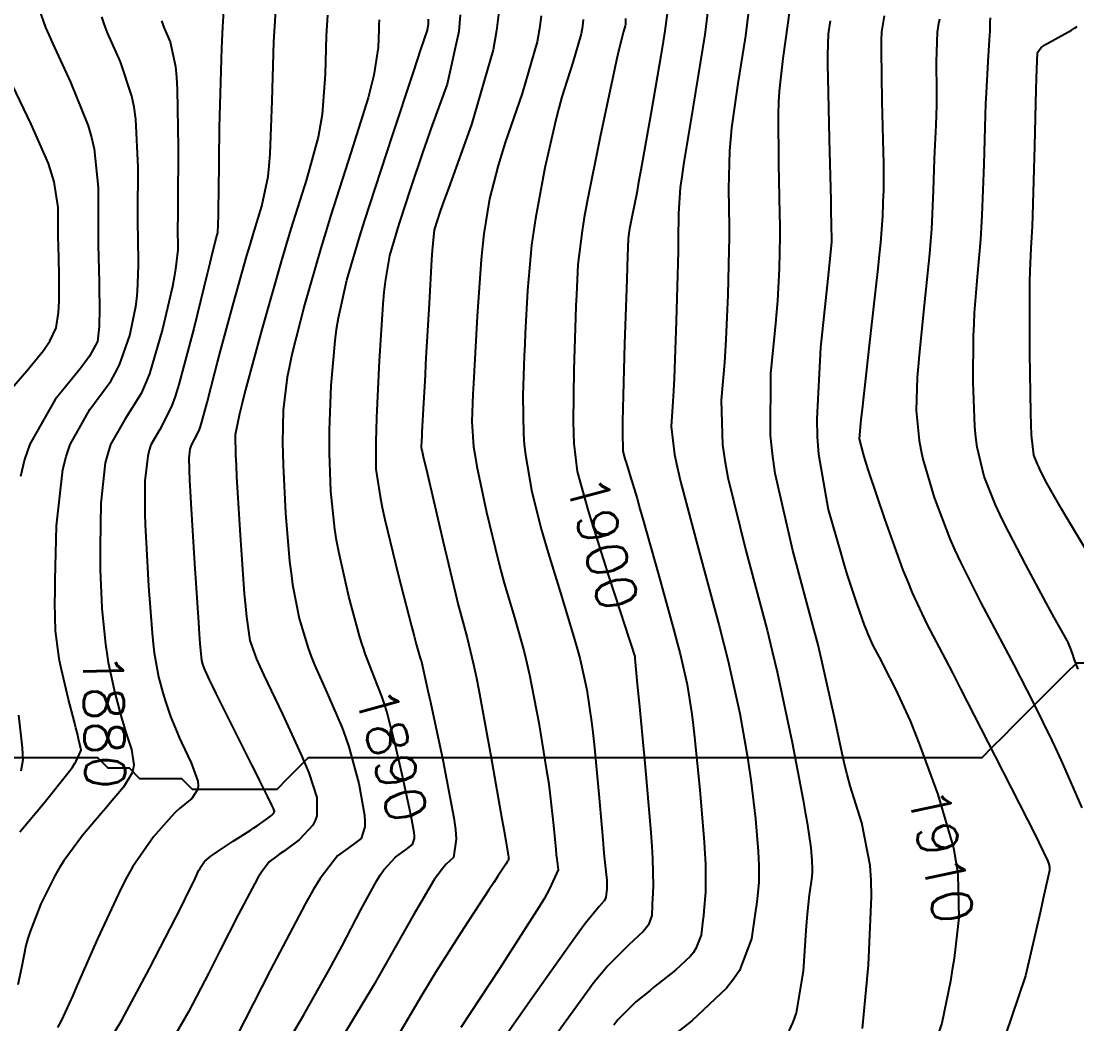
# Model space of a CAD drawing. Header units: metres. Extents: x 837117 to 838477, y 1189012 to 1191015.
# Drawn here: x 838121.6 to 838221.9, y 1189445.1 to 1189540.3 of the extents above; entities that cross this region are included whole.
import ezdxf

# ---------------------------------------------------------------- set-up
doc = ezdxf.new("R2010")
doc.units = ezdxf.units.M
doc.header["$LTSCALE"] = 0.3
doc.layers.add('COTAS 10', color=1, linetype='Continuous')
doc.layers.add('COTAS INT', color=252, linetype='Continuous')
doc.layers.add('DRENAJE', color=5, linetype='Continuous', lineweight=25)
doc.styles.get("Standard").update_dxf_attribs({"font": 'simplex.shx'})

msp = doc.modelspace()

# ---------------------------------------------------------------- linework, layer by layer
at = {"layer": 'COTAS 10'}
for points, elevation in [([(838134.955, 1189540.318), (838135.079, 1189539.966), (838135.213, 1189539.611), (838135.785, 1189538.303), (838136.292, 1189535.961), (838136.383, 1189534.955), (838136.454, 1189533.793), (838136.536, 1189528.303), (838136.497, 1189522.854), (838136.492, 1189521.718), (838136.49, 1189520.743), (838136.503, 1189518.569), (838136.299, 1189516.729), (838136.16, 1189515.965), (838135.985, 1189515.092), (838135.057, 1189511.018), (838133.799, 1189506.789), (838133.417, 1189505.817), (838133.02, 1189504.931), (838131.466, 1189502.45), (838130.112, 1189500.064), (838129.842, 1189499.238), (838129.617, 1189498.341), (838129.183, 1189494.504), (838129.117, 1189490.351), (838129.124, 1189489.256), (838129.142, 1189488.183), (838129.297, 1189484.556), (838129.299, 1189484.504), (838129.624, 1189481.129), (838129.749, 1189480.249), (838129.888, 1189479.392), (838130.513, 1189476.493), (838131.198, 1189473.997), (838131.375, 1189473.395), (838131.546, 1189472.83), (838132.116, 1189471.112), (838132.324, 1189469.673), (838132.267, 1189469.285), (838132.16, 1189468.901), (838131.358, 1189467.555), (838130.075, 1189466.045), (838129.665, 1189465.56), (838129.231, 1189465.044), (838127.464, 1189462.937), (838125.682, 1189460.542), (838125.239, 1189459.846), (838124.817, 1189459.135), (838123.475, 1189456.447), (838122.464, 1189453.827), (838122.252, 1189453.159), (838122.068, 1189452.515), (838121.649, 1189450.398), (838121.321, 1189448.77)], 1880), ([(838145.994, 1189441.731), (838148.486, 1189445.908), (838150.9, 1189450.256), (838151.501, 1189451.362), (838152.071, 1189452.425), (838153.885, 1189455.908), (838155.376, 1189458.621), (838155.743, 1189459.198), (838156.089, 1189459.7), (838157.176, 1189460.885), (838158.008, 1189461.491), (838158.194, 1189461.628), (838158.361, 1189461.752), (838158.803, 1189462.087), (838158.978, 1189462.653), (838158.977, 1189462.922), (838158.953, 1189463.239), (838158.687, 1189464.791), (838158.203, 1189466.974), (838158.042, 1189467.69), (838157.869, 1189468.454), (838157.148, 1189471.615), (838156.357, 1189474.712), (838156.141, 1189475.436), (838155.926, 1189476.102), (838155.159, 1189478.026), (838154.326, 1189480.136), (838154.07, 1189480.919), (838154.045, 1189481.001), (838153.803, 1189481.789), (838152.746, 1189485.652), (838151.795, 1189489.878), (838151.595, 1189490.978), (838151.423, 1189492.046), (838151.029, 1189495.652), (838150.903, 1189499.262), (838150.9, 1189500.334), (838150.91, 1189501.438), (838151.063, 1189505.686), (838151.441, 1189509.928), (838151.594, 1189511.029), (838151.768, 1189512.097), (838152.57, 1189515.686), (838153.802, 1189519.846), (838154.247, 1189521.274), (838154.738, 1189522.823), (838156.884, 1189529.412), (838158.879, 1189535.43), (838159.275, 1189536.618), (838159.602, 1189537.598), (838160.215, 1189539.412), (838160.317, 1189540.016), (838160.322, 1189540.234), (838160.317, 1189540.474)], 1890), ([(838179.03, 1189540.522), (838179.037, 1189540.085), (838179.021, 1189539.954), (838178.997, 1189539.819), (838178.846, 1189539.294), (838178.383, 1189537.424), (838178.162, 1189536.441), (838177.901, 1189535.256), (838176.626, 1189529.294), (838175.365, 1189523.007), (838175.114, 1189521.616), (838174.905, 1189520.378), (838174.503, 1189517.171), (838174.366, 1189514.29), (838174.325, 1189513.256), (838174.281, 1189512.121), (838174.111, 1189507.171), (838174.055, 1189502.274), (838174.083, 1189501.172), (838174.086, 1189501.126), (838174.13, 1189500.18), (838174.457, 1189497.517), (838175.193, 1189494.8), (838175.498, 1189493.775), (838175.846, 1189492.632), (838177.466, 1189487.517), (838178.999, 1189482.773), (838179.292, 1189481.864), (838179.529, 1189481.129), (838179.909, 1189479.937), (838179.922, 1189479.827), (838179.927, 1189479.774), (838179.933, 1189479.712), (838179.96, 1189479.411), (838180.123, 1189477.666), (838180.215, 1189476.695), (838180.327, 1189475.511), (838180.9, 1189469.474), (838181.447, 1189463.227), (838181.543, 1189461.912), (838181.615, 1189460.777), (838181.673, 1189458.174), (838181.593, 1189456.873), (838181.578, 1189456.558), (838181.566, 1189456.263), (838181.548, 1189455.364), (838181.209, 1189454.463), (838180.995, 1189454.168), (838180.729, 1189453.852), (838179.332, 1189452.546), (838177.363, 1189450.569), (838176.736, 1189449.831), (838176.073, 1189449.01), (838173.386, 1189445.355), (838170.544, 1189441.434)], 1900), ([(838198.463, 1189540.293), (838198.303, 1189539.069), (838198.237, 1189537.093), (838198.24, 1189536.104), (838198.253, 1189534.924), (838198.38, 1189529.069), (838198.529, 1189523.248), (838198.555, 1189522.089), (838198.576, 1189521.127), (838198.598, 1189519.287), (838198.43, 1189517.415), (838198.33, 1189516.431), (838198.207, 1189515.246), (838197.571, 1189509.287), (838197.201, 1189502.505), (838197.247, 1189500.8), (838197.356, 1189499.171), (838198.283, 1189493.913), (838199.518, 1189489.633), (838199.821, 1189488.619), (838200.107, 1189487.681), (838200.999, 1189484.912), (838201.711, 1189482.924), (838201.883, 1189482.477), (838202.044, 1189482.075), (838202.536, 1189480.999), (838203.121, 1189479.888), (838203.341, 1189479.464), (838203.586, 1189478.99), (838204.68, 1189476.857), (838206.064, 1189473.826), (838206.492, 1189472.786), (838206.658, 1189472.368), (838206.939, 1189471.658), (838208.717, 1189466.857), (838210.18, 1189461.792), (838210.43, 1189460.498), (838210.612, 1189459.251), (838210.709, 1189455.135), (838210.547, 1189453.771), (838210.25, 1189451.284), (838210.082, 1189450.203), (838209.897, 1189449.115), (838209.08, 1189445.135), (838207.725, 1189441.144)], 1910)]:
    msp.add_lwpolyline(points, dxfattribs=dict(at, elevation=elevation))
at = {"layer": 'COTAS INT'}
for points, elevation in [([(838187.184, 1189544.027), (838186.743, 1189540.264), (838186.564, 1189539.007), (838186.36, 1189537.657), (838185.417, 1189532.002), (838184.535, 1189526.658), (838184.371, 1189525.504), (838184.241, 1189524.49), (838184.058, 1189522.002), (838184.05, 1189519.482), (838184.031, 1189518.447), (838184.004, 1189517.267), (838183.843, 1189511.787), (838183.645, 1189506.341), (838183.594, 1189505.181), (838183.545, 1189504.173), (838183.382, 1189501.787), (838183.692, 1189499.128), (838183.942, 1189497.947), (838184.262, 1189496.572), (838186.009, 1189490), (838187.947, 1189482.863), (838188.388, 1189481.133), (838188.787, 1189479.509), (838189.884, 1189474.53), (838190.615, 1189470.391), (838190.783, 1189469.296), (838190.937, 1189468.222), (838191.37, 1189464.53), (838191.625, 1189461.445), (838191.666, 1189460.755), (838191.695, 1189460.135), (838191.695, 1189458.488), (838191.54, 1189456.95), (838191.472, 1189456.399), (838191.392, 1189455.794), (838191.013, 1189453.155), (838189.871, 1189450.138), (838189.31, 1189449.294), (838188.643, 1189448.447), (838185.352, 1189445.358), (838182.108, 1189442.821)], 1904), ([(838123.326, 1189541.385), (838123.938, 1189539.668), (838124.235, 1189538.969), (838124.586, 1189538.173), (838126.315, 1189534.49), (838127.987, 1189530.331), (838128.304, 1189529.235), (838128.557, 1189528.163), (838128.942, 1189524.49), (838128.936, 1189520.973), (838128.943, 1189519.999), (838128.953, 1189519.025), (838129.022, 1189515.507), (838129.054, 1189512.5), (838129.041, 1189511.848), (838129.019, 1189511.275), (838128.861, 1189509.859), (838128.11, 1189508.465), (838127.715, 1189507.906), (838127.238, 1189507.271), (838124.838, 1189504.353), (838122.433, 1189500.114), (838121.953, 1189498.647), (838121.553, 1189497.053)], 1876), ([(838140.88, 1189541.746), (838140.757, 1189539.739), (838140.653, 1189537.707), (838140.44, 1189530.165), (838140.362, 1189523.945), (838140.343, 1189522.747), (838140.326, 1189521.776), (838140.275, 1189520.165), (838140.223, 1189520), (838140.206, 1189519.942), (838140.188, 1189519.879), (838140.11, 1189519.604), (838139.739, 1189518.111), (838139.536, 1189517.28), (838139.289, 1189516.268), (838138.034, 1189511.102), (838136.599, 1189505.767), (838136.238, 1189504.649), (838135.893, 1189503.685), (838134.78, 1189501.498), (838133.952, 1189500.039), (838133.787, 1189499.534), (838133.649, 1189498.985), (838133.384, 1189496.638), (838133.382, 1189493.503), (838133.411, 1189492.457), (838133.452, 1189491.335), (838133.706, 1189486.638), (838134.057, 1189482.154), (838134.159, 1189481.166), (838134.263, 1189480.287), (838134.656, 1189478.025), (838135.083, 1189476.506), (838135.208, 1189476.096), (838135.336, 1189475.69), (838135.824, 1189474.261), (838136.434, 1189472.735), (838136.638, 1189472.268), (838136.858, 1189471.782), (838137.782, 1189469.865), (838138.412, 1189468.1), (838138.447, 1189467.71), (838138.421, 1189467.362), (838137.825, 1189466.461), (838136.665, 1189465.525), (838136.284, 1189465.156), (838135.877, 1189464.739), (838134.191, 1189462.833), (838132.246, 1189459.997), (838131.675, 1189458.994), (838131.09, 1189457.896), (838128.863, 1189453.143), (838126.925, 1189448.682), (838126.522, 1189447.767), (838126.178, 1189446.992), (838125.419, 1189445.351), (838125.083, 1189444.73)], 1882), ([(838130.556, 1189444.371), (838131.17, 1189445.417), (838133.824, 1189450.323), (838136.31, 1189455.153), (838136.817, 1189456.152), (838137.246, 1189457.004), (838138.144, 1189458.857), (838138.515, 1189459.649), (838138.612, 1189459.832), (838138.708, 1189460), (838139.032, 1189460.472), (838139.639, 1189460.995), (838139.913, 1189461.194), (838140.232, 1189461.416), (838141.766, 1189462.415), (838143.364, 1189463.434), (838143.724, 1189463.67), (838144.048, 1189463.884), (838144.919, 1189464.489), (838145.427, 1189464.891), (838145.521, 1189464.977), (838145.596, 1189465.053), (838145.7, 1189465.236), (838145.585, 1189465.518), (838145.522, 1189465.656), (838145.445, 1189465.819), (838145.055, 1189466.625), (838144.269, 1189468.209), (838143.942, 1189468.863), (838143.568, 1189469.61), (838141.826, 1189473.088), (838140.154, 1189476.437), (838139.825, 1189477.104), (838139.555, 1189477.656), (838139.061, 1189478.71), (838138.952, 1189479.031), (838138.923, 1189479.122), (838138.895, 1189479.215), (838138.799, 1189479.556), (838138.638, 1189481.181), (838138.569, 1189482.082), (838138.489, 1189483.179), (838138.114, 1189488.773), (838137.762, 1189494.486), (838137.697, 1189495.659), (838137.647, 1189496.655), (838137.585, 1189498.773), (838137.682, 1189499.63), (838137.732, 1189499.83), (838137.792, 1189500.014), (838138.094, 1189500.547), (838138.501, 1189501.345), (838138.627, 1189501.697), (838138.758, 1189502.106), (838139.282, 1189504.053), (838140.011, 1189506.913), (838140.271, 1189507.896), (838140.558, 1189508.962), (838141.804, 1189513.506), (838143.076, 1189518.01), (838143.379, 1189519.051), (838143.661, 1189520.002), (838144.5, 1189522.696), (838145.075, 1189525.514), (838145.19, 1189526.544), (838145.286, 1189527.683), (838145.475, 1189532.696), (838145.633, 1189538.297), (838145.71, 1189539.806), (838145.801, 1189541.296)], 1884), ([(838166.998, 1189541.146), (838166.781, 1189539.379), (838166.459, 1189537.552), (838164.42, 1189530.471), (838162.214, 1189524.397), (838161.786, 1189523.206), (838161.438, 1189522.228), (838160.842, 1189520.471), (838160.722, 1189519.173), (838160.674, 1189518.485), (838160.62, 1189517.655), (838160.371, 1189513.469), (838160.109, 1189508.824), (838160.046, 1189507.704), (838159.987, 1189506.656), (838159.812, 1189503.469), (838159.695, 1189501.257), (838159.673, 1189500.823), (838159.656, 1189500.466), (838159.634, 1189499.823), (838159.668, 1189499.605), (838159.687, 1189499.516), (838159.709, 1189499.416), (838159.823, 1189498.951), (838160.198, 1189497.378), (838160.386, 1189496.578), (838160.609, 1189495.62), (838161.72, 1189490.848), (838162.888, 1189485.918), (838163.149, 1189484.862), (838163.382, 1189483.939), (838163.996, 1189481.72), (838164.604, 1189479.182), (838164.833, 1189478.059), (838165.089, 1189476.753), (838166.231, 1189470.516), (838167.291, 1189464.521), (838167.494, 1189463.367), (838167.657, 1189462.432), (838167.923, 1189460.885), (838167.932, 1189460.787), (838167.934, 1189460.766), (838167.936, 1189460.748), (838167.941, 1189460.704), (838167.901, 1189460.617), (838167.874, 1189460.572), (838167.84, 1189460.517), (838167.663, 1189460.241), (838166.919, 1189459.102), (838166.529, 1189458.503), (838166.058, 1189457.78), (838163.69, 1189454.147), (838161, 1189449.929), (838160.325, 1189448.838), (838159.681, 1189447.781), (838157.61, 1189444.241)], 1894), ([(838183.102, 1189541.739), (838182.779, 1189539.363), (838182.618, 1189538.347), (838182.426, 1189537.175), (838181.474, 1189531.648), (838180.492, 1189526.136), (838180.282, 1189524.973), (838180.097, 1189523.967), (838179.652, 1189521.648), (838179.43, 1189520.554), (838179.386, 1189520.32), (838179.35, 1189520.116), (838179.283, 1189519.631), (838179.222, 1189517.922), (838179.19, 1189516.946), (838179.151, 1189515.753), (838178.952, 1189509.631), (838178.777, 1189503.481), (838178.752, 1189502.27), (838178.738, 1189501.273), (838178.771, 1189499.449), (838178.936, 1189498.841), (838179.004, 1189498.611), (838179.083, 1189498.353), (838179.449, 1189497.196), (838180.131, 1189494.936), (838180.409, 1189493.983), (838180.724, 1189492.887), (838182.185, 1189487.747), (838183.641, 1189482.453), (838183.954, 1189481.26), (838184.228, 1189480.186), (838184.892, 1189477.293), (838185.327, 1189474.47), (838185.457, 1189473.439), (838185.591, 1189472.301), (838186.107, 1189467.293), (838186.518, 1189462.327), (838186.584, 1189461.215), (838186.631, 1189460.217), (838186.63, 1189457.567), (838186.486, 1189455.784), (838186.442, 1189455.334), (838186.396, 1189454.902), (838186.215, 1189453.502), (838185.727, 1189452.214), (838185.488, 1189451.854), (838185.203, 1189451.492), (838183.798, 1189450.173), (838182.185, 1189448.901), (838181.769, 1189448.57), (838181.367, 1189448.247), (838180.027, 1189447.153), (838178.709, 1189445.874), (838178.321, 1189445.433), (838177.922, 1189444.955)], 1902), ([(838190.762, 1189541.473), (838190.598, 1189540.168), (838190.425, 1189538.88), (838189.712, 1189534.358), (838189.103, 1189530.136), (838188.994, 1189529.037), (838188.912, 1189527.968), (838188.832, 1189524.358), (838188.876, 1189520.737), (838188.872, 1189519.661), (838188.861, 1189518.554), (838188.762, 1189514.287), (838188.573, 1189510.032), (838188.506, 1189508.931), (838188.432, 1189507.864), (838188.111, 1189504.287), (838188.252, 1189500.054), (838188.469, 1189498.572), (838188.763, 1189496.956), (838190.468, 1189490), (838192.488, 1189482.44), (838192.981, 1189480.442), (838193.444, 1189478.486), (838194.876, 1189471.768), (838195.902, 1189466.312), (838196.109, 1189465.152), (838196.283, 1189464.144), (838196.632, 1189461.768), (838196.732, 1189460.564), (838196.748, 1189460.295), (838196.759, 1189460.053), (838196.759, 1189459.41), (838196.698, 1189458.809), (838196.672, 1189458.593), (838196.64, 1189458.355), (838196.492, 1189457.32), (838196.297, 1189455.493), (838196.236, 1189454.757), (838196.173, 1189453.921), (838195.921, 1189450.07), (838195.252, 1189446.118), (838194.925, 1189445.218), (838194.537, 1189444.403)], 1906), ([(838201.552, 1189444.633), (838202.106, 1189450.631), (838202.412, 1189457.17), (838202.371, 1189458.698), (838202.275, 1189460.104), (838201.475, 1189464.162), (838200.374, 1189467.678), (838200.087, 1189468.743), (838199.809, 1189469.847), (838198.874, 1189474.162), (838197.732, 1189479.372), (838197.324, 1189481.04), (838196.877, 1189482.807), (838194.928, 1189490), (838193.264, 1189497.339), (838192.996, 1189499.197), (838192.811, 1189500.979), (838192.841, 1189506.787), (838193.319, 1189511.555), (838193.418, 1189512.681), (838193.501, 1189513.723), (838193.68, 1189516.787), (838193.719, 1189519.84), (838193.714, 1189520.875), (838193.703, 1189521.993), (838193.606, 1189526.714), (838193.583, 1189531.446), (838193.617, 1189532.571), (838193.67, 1189533.615), (838194.008, 1189536.714), (838194.489, 1189540.103), (838194.632, 1189541.329)], 1908), ([(838121.501, 1189463.306), (838123.823, 1189466.057), (838126.067, 1189468.859), (838126.489, 1189469.441), (838126.733, 1189469.804), (838126.824, 1189469.94), (838127.311, 1189471.045), (838127.083, 1189472.127), (838126.967, 1189472.611), (838126.827, 1189473.175), (838126.655, 1189473.846), (838126.129, 1189475.88), (838125.423, 1189478.838), (838125.278, 1189479.562), (838125.155, 1189480.245), (838124.892, 1189482.369), (838124.833, 1189485.032), (838124.838, 1189486.054), (838124.853, 1189487.2), (838124.983, 1189492.369), (838125.585, 1189497.697), (838125.897, 1189498.943), (838126.272, 1189500.089), (838128.152, 1189503.401), (838130.129, 1189506.101), (838130.566, 1189506.861), (838130.955, 1189507.627), (838131.959, 1189510.439), (838132.502, 1189513.184), (838132.6, 1189513.907), (838132.676, 1189514.614), (838132.762, 1189517.038), (838132.722, 1189519.884), (838132.717, 1189520.859), (838132.716, 1189521.914), (838132.739, 1189526.397), (838132.506, 1189530.978), (838132.344, 1189532.095), (838132.14, 1189533.146), (838131.05, 1189536.397), (838129.833, 1189539.175), (838129.549, 1189539.929), (838129.287, 1189540.676)], 1878), ([(838150.723, 1189540.847), (838150.663, 1189539.873), (838150.613, 1189538.887), (838150.509, 1189535.228), (838150.21, 1189531.421), (838150.036, 1189530.342), (838149.823, 1189529.252), (838148.725, 1189525.228), (838147.251, 1189520.555), (838146.802, 1189519.056), (838146.334, 1189517.469), (838144.494, 1189510.996), (838142.91, 1189505.173), (838142.605, 1189503.995), (838142.356, 1189503.005), (838141.939, 1189500.996), (838141.987, 1189499.063), (838142.033, 1189498.119), (838142.092, 1189496.999), (838142.423, 1189491.481), (838142.82, 1189485.888), (838142.921, 1189484.721), (838143.019, 1189483.72), (838143.339, 1189481.481), (838143.994, 1189479.7), (838144.302, 1189478.987), (838144.666, 1189478.18), (838146.436, 1189474.469), (838148.231, 1189470.621), (838148.611, 1189469.727), (838148.939, 1189468.907), (838149.699, 1189466.563), (838149.702, 1189464.816), (838149.553, 1189464.372), (838149.34, 1189463.945), (838148.026, 1189462.546), (838146.533, 1189461.443), (838146.206, 1189461.202), (838145.916, 1189460.989), (838145.183, 1189460.452), (838144.44, 1189459.476), (838144.145, 1189458.986), (838143.81, 1189458.401), (838142.279, 1189455.493), (838140.465, 1189451.923), (838139.953, 1189450.92), (838139.436, 1189449.911), (838137.531, 1189446.216), (838135.518, 1189442.744)], 1886), ([(838155.644, 1189540.398), (838155.616, 1189539.94), (838155.593, 1189539.478), (838155.544, 1189537.759), (838155.134, 1189535.159), (838154.883, 1189534.139), (838154.572, 1189532.99), (838152.95, 1189527.759), (838151.048, 1189521.851), (838150.561, 1189520.275), (838150.09, 1189518.725), (838148.532, 1189513.341), (838147.339, 1189508.635), (838147.099, 1189507.512), (838146.899, 1189506.466), (838146.501, 1189503.341), (838146.449, 1189500.25), (838146.466, 1189499.227), (838146.498, 1189498.131), (838146.726, 1189493.566), (838147.121, 1189488.967), (838147.258, 1189487.849), (838147.407, 1189486.799), (838148.043, 1189483.566), (838148.899, 1189480.745), (838149.186, 1189479.953), (838149.496, 1189479.158), (838150.797, 1189476.247), (838152.121, 1189473.178), (838152.445, 1189472.282), (838152.75, 1189471.366), (838153.699, 1189467.89), (838154.235, 1189464.894), (838154.28, 1189464.28), (838154.281, 1189463.76), (838153.911, 1189462.66), (838153.163, 1189462.11), (838152.926, 1189461.937), (838152.675, 1189461.754), (838151.661, 1189461.017), (838150.012, 1189458.865), (838149.362, 1189457.79), (838148.627, 1189456.508), (838145.272, 1189450.144), (838142.121, 1189443.915)], 1888), ([(838163.319, 1189540.879), (838163.194, 1189539.302), (838162.082, 1189534.297), (838160.553, 1189530.046), (838160.165, 1189528.945), (838159.793, 1189527.877), (838158.577, 1189524.297), (838157.598, 1189521.289), (838157.374, 1189520.582), (838157.171, 1189519.93), (838156.608, 1189518.03), (838156.197, 1189515.559), (838156.089, 1189514.546), (838155.983, 1189513.39), (838155.625, 1189508.03), (838155.372, 1189502.626), (838155.333, 1189501.442), (838155.308, 1189500.394), (838155.331, 1189497.737), (838155.724, 1189495.126), (838155.932, 1189494.106), (838156.184, 1189492.957), (838157.449, 1189487.737), (838158.708, 1189482.834), (838158.954, 1189481.885), (838159.157, 1189481.114), (838159.52, 1189479.804), (838159.596, 1189479.614), (838159.618, 1189479.548), (838159.639, 1189479.476), (838159.717, 1189479.169), (838160.068, 1189477.576), (838160.262, 1189476.693), (838160.497, 1189475.619), (838161.693, 1189470.144), (838162.738, 1189464.63), (838162.878, 1189463.532), (838162.953, 1189462.618), (838162.684, 1189460.866), (838161.99, 1189460.219), (838161.796, 1189460.002), (838161.603, 1189459.769), (838160.9, 1189458.793), (838159.581, 1189456.587), (838158.999, 1189455.58), (838158.322, 1189454.4), (838155.094, 1189448.705), (838151.224, 1189442.321)], 1892), ([(838171.011, 1189540.792), (838170.861, 1189539.57), (838170.638, 1189538.308), (838169.229, 1189533.412), (838167.603, 1189528.739), (838167.245, 1189527.618), (838166.926, 1189526.571), (838166.103, 1189523.412), (838165.582, 1189520.075), (838165.453, 1189518.916), (838165.33, 1189517.655), (838164.942, 1189512.251), (838164.654, 1189507.025), (838164.594, 1189505.876), (838164.543, 1189504.857), (838164.429, 1189502.251), (838164.61, 1189499.86), (838164.744, 1189498.976), (838164.914, 1189497.995), (838165.831, 1189493.652), (838166.94, 1189489.094), (838167.231, 1189487.978), (838167.516, 1189486.926), (838168.486, 1189483.652), (838169.402, 1189480.379), (838169.653, 1189479.327), (838169.902, 1189478.212), (838170.79, 1189473.657), (838171.543, 1189469.136), (838171.707, 1189468.042), (838171.851, 1189467.017), (838172.209, 1189463.886), (838172.414, 1189461.608), (838172.461, 1189461.122), (838172.504, 1189460.697), (838172.624, 1189459.684), (838171.827, 1189457.873), (838171.292, 1189456.945), (838170.62, 1189455.832), (838167.059, 1189450.275), (838163.393, 1189444.71)], 1896), ([(838175.024, 1189540.439), (838174.941, 1189539.762), (838174.818, 1189539.063), (838174.037, 1189536.353), (838172.993, 1189533.082), (838172.703, 1189532.029), (838172.414, 1189530.913), (838171.365, 1189526.353), (838170.474, 1189521.541), (838170.283, 1189520.266), (838170.118, 1189519.016), (838169.723, 1189514.711), (838169.51, 1189510.657), (838169.459, 1189509.566), (838169.412, 1189508.489), (838169.27, 1189504.711), (838169.332, 1189501.067), (838169.413, 1189500.074), (838169.522, 1189499.088), (838170.144, 1189495.585), (838171.067, 1189491.947), (838171.365, 1189490.877), (838171.681, 1189489.779), (838172.976, 1189485.585), (838174.201, 1189481.576), (838174.473, 1189480.595), (838174.715, 1189479.671), (838175.35, 1189476.797), (838175.796, 1189473.751), (838175.92, 1189472.718), (838176.044, 1189471.602), (838176.496, 1189466.886), (838176.876, 1189462.563), (838176.955, 1189461.695), (838177.023, 1189460.969), (838177.173, 1189459.536), (838177.236, 1189458.972), (838177.248, 1189458.795), (838177.257, 1189458.607), (838177.274, 1189457.854), (838177.162, 1189457.105), (838177.091, 1189456.921), (838177.003, 1189456.747), (838176.537, 1189456.202), (838175.24, 1189454.621), (838174.626, 1189453.794), (838173.903, 1189452.798), (838170.372, 1189447.795), (838166.702, 1189442.605)], 1898), ([(838203.605, 1189540.789), (838203.368, 1189539.254), (838203.337, 1189538.454), (838203.322, 1189537.492), (838203.392, 1189532.667), (838203.52, 1189527.809), (838203.541, 1189526.826), (838203.555, 1189526.001), (838203.552, 1189524.331), (838203.508, 1189523.544), (838203.497, 1189523.276), (838203.487, 1189522.986), (838203.451, 1189521.754), (838203.258, 1189519.211), (838203.148, 1189518.094), (838203.014, 1189516.797), (838202.324, 1189510.62), (838201.642, 1189504.617), (838201.512, 1189503.43), (838201.407, 1189502.449), (838201.243, 1189500.62), (838201.612, 1189499.159), (838201.844, 1189498.409), (838202.132, 1189497.51), (838203.64, 1189493.017), (838205.397, 1189488.157), (838205.842, 1189487.026), (838206.269, 1189485.988), (838207.66, 1189483.017), (838209.427, 1189479.661), (838210.092, 1189478.381), (838210.832, 1189476.949), (838214.135, 1189470.508), (838217.217, 1189464.452), (838217.817, 1189463.262), (838218.307, 1189462.283), (838219.164, 1189460.508), (838219.273, 1189460.133), (838219.291, 1189460.037), (838219.305, 1189459.944), (838219.312, 1189459.64), (838218.949, 1189457.935), (838218.729, 1189456.959), (838218.457, 1189455.766), (838217.044, 1189449.64), (838214.502, 1189442.148)], 1912), ([(838208.864, 1189540.454), (838208.738, 1189539.868), (838208.642, 1189539.224), (838208.541, 1189536.42), (838208.593, 1189533.561), (838208.594, 1189532.883), (838208.588, 1189532.253), (838208.519, 1189530.389), (838208.415, 1189528.501), (838208.389, 1189527.858), (838208.363, 1189527.161), (838208.278, 1189524.208), (838208.095, 1189520.533), (838208.009, 1189519.381), (838207.906, 1189518.171), (838207.404, 1189513.315), (838206.92, 1189508.597), (838206.828, 1189507.473), (838206.756, 1189506.428), (838206.649, 1189503.315), (838206.921, 1189500.466), (838207.088, 1189499.588), (838207.294, 1189498.671), (838208.369, 1189495.035), (838209.857, 1189491.136), (838210.323, 1189490.053), (838210.814, 1189488.968), (838212.784, 1189485.035), (838214.838, 1189481.188), (838215.382, 1189480.157), (838215.914, 1189479.141), (838217.748, 1189475.593), (838219.533, 1189471.959), (838220.035, 1189470.889), (838220.54, 1189469.791), (838222.393, 1189465.593)], 1914), ([(838222.028, 1189478.75), (838221.703, 1189479.629), (838221.628, 1189479.836), (838221.561, 1189480.029), (838221.373, 1189480.595), (838221.167, 1189481.122), (838221.087, 1189481.289), (838220.998, 1189481.466), (838220.595, 1189482.18), (838219.769, 1189483.642), (838219.412, 1189484.29), (838219.001, 1189485.043), (838217.053, 1189488.638), (838215.043, 1189492.534), (838214.591, 1189493.476), (838214.185, 1189494.359), (838213.097, 1189497.053), (838212.456, 1189499.831), (838212.331, 1189500.766), (838212.23, 1189501.773), (838212.054, 1189506.011), (838212.104, 1189510.408), (838212.145, 1189511.516), (838212.197, 1189512.577), (838212.483, 1189516.011), (838212.798, 1189519.545), (838212.869, 1189520.668), (838212.933, 1189521.854), (838213.105, 1189526.662), (838213.24, 1189531.337), (838213.28, 1189532.439), (838213.322, 1189533.458), (838213.486, 1189536.446), (838213.622, 1189538.506), (838213.647, 1189538.939), (838213.666, 1189539.314), (838213.689, 1189540.173), (838213.707, 1189540.595)], 1916), ([(838222.76, 1189490.108), (838220.879, 1189493.263), (838220.458, 1189493.981), (838220.08, 1189494.632), (838219.072, 1189496.42), (838218.438, 1189497.648), (838218.296, 1189497.945), (838218.168, 1189498.223), (838217.825, 1189499.072), (838217.617, 1189500.991), (838217.575, 1189501.944), (838217.538, 1189503.08), (838217.46, 1189508.706), (838217.453, 1189514.388), (838217.462, 1189515.559), (838217.475, 1189516.556), (838217.562, 1189518.706), (838217.687, 1189520.812), (838217.725, 1189521.781), (838217.764, 1189522.917), (838217.914, 1189528.416), (838218.052, 1189533.791), (838218.082, 1189534.848), (838218.11, 1189535.719), (838218.18, 1189537.312), (838218.511, 1189537.758), (838218.702, 1189537.907), (838218.936, 1189538.067), (838220.141, 1189538.736), (838221.411, 1189539.43), (838221.687, 1189539.606), (838221.929, 1189539.775)], 1918), ([(838120.54, 1189505.215), (838122.156, 1189507.087), (838123.737, 1189509.005), (838124.063, 1189509.463), (838124.342, 1189509.89), (838124.947, 1189511.168), (838125.167, 1189512.602), (838125.202, 1189513.127), (838125.226, 1189513.708), (838125.221, 1189516.268), (838125.163, 1189519.015), (838125.153, 1189519.713), (838125.146, 1189520.384), (838125.145, 1189522.583), (838124.763, 1189525.029), (838124.515, 1189525.856), (838124.207, 1189526.748), (838122.583, 1189530.507), (838120.809, 1189534.2)], 1874), ([(838121.377, 1189474.39), (838121.724, 1189471.288), (838121.76, 1189470.66), (838121.769, 1189470.131), (838121.585, 1189469.055)], 1876)]:
    msp.add_lwpolyline(points, dxfattribs=dict(at, elevation=elevation))
at = {"layer": 'DRENAJE'}
msp.add_polyline3d([(838243.864, 1189479.328, 0), (838221.872, 1189479.328, 0), (838220.872, 1189478.328, 0), (838218.873, 1189476.329, 0), (838217.873, 1189475.329, 0), (838216.874, 1189474.33, 0), (838215.874, 1189473.33, 0), (838214.874, 1189472.33, 0), (838213.875, 1189471.331, 0), (838212.875, 1189470.331, 0), (838148.897, 1189470.331, 0), (838147.897, 1189469.331, 0), (838146.897, 1189468.332, 0), (838145.898, 1189467.332, 0), (838137.9, 1189467.332, 0), (838136.901, 1189468.332, 0), (838132.902, 1189468.332, 0), (838131.902, 1189469.331, 0), (838129.903, 1189469.331, 0), (838128.903, 1189470.331, 0), (838105.911, 1189470.331, 0)], dxfattribs=at)

# ---------------------------------------------------------------- texts
at = {"layer": 'COTAS 10', "char_height": 3.8, "attachment_point": 7}
for s, insert, rotation in [('1900', (838173.349, 1189496.53, 1900), 284.99523), ('1880', (838127.473, 1189480.328, 1880), 271.17571), ('1890', (838153.314, 1189476.404, 1890), 285.05339), ('1910', (838205.839, 1189466.999, 1910), 281.82181)]:
    msp.add_mtext(s, dxfattribs=dict(at, insert=insert, rotation=rotation))

doc.saveas('drawing.dxf')
